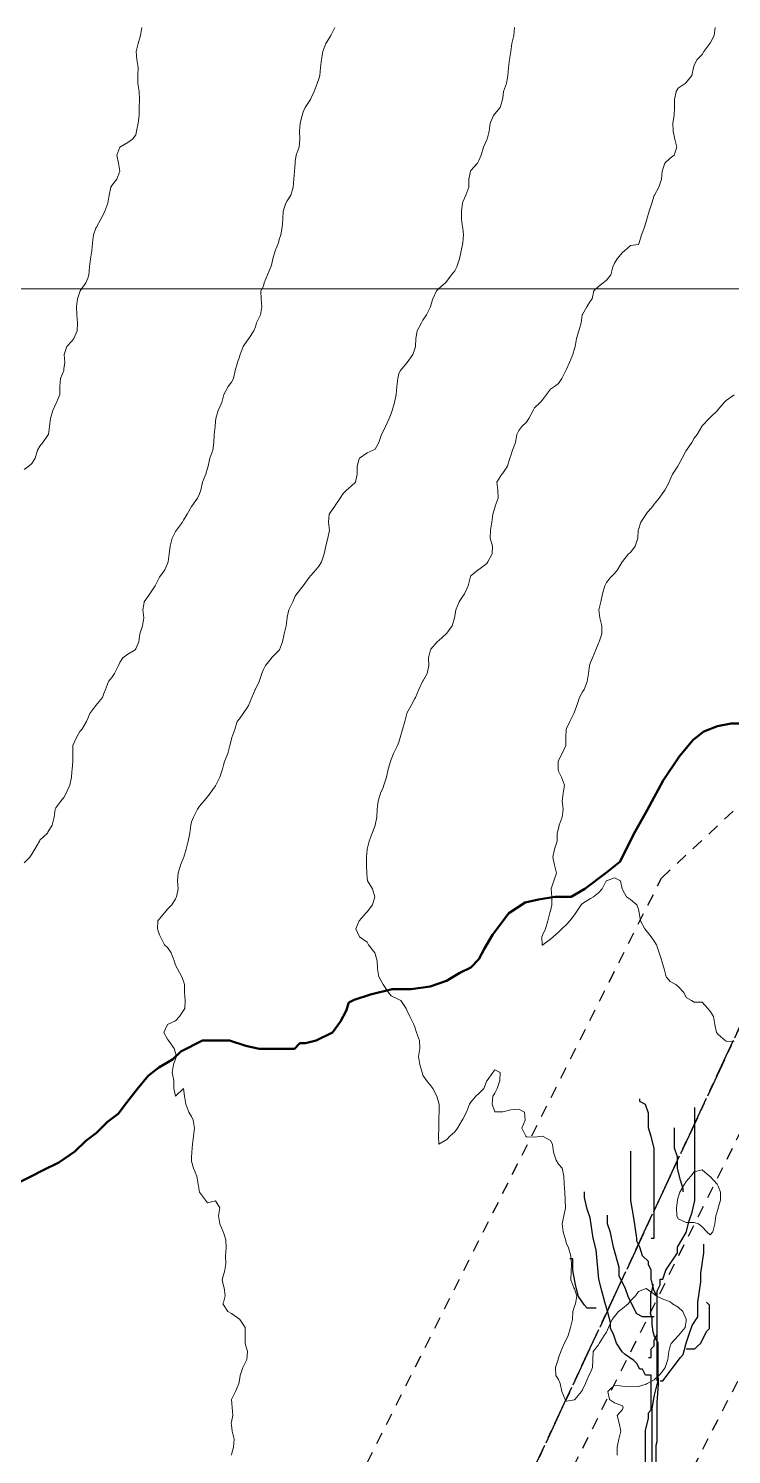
# Model space of a CAD drawing. Header units: centimetres. Extents: x 0 to 642158, y -847 to 649707.
# Drawn here: x 616897 to 616941.1, y 621314.3 to 621403.7 of the extents above; entities that cross this region are included whole.
import ezdxf

# ---------------------------------------------------------------- set-up
doc = ezdxf.new("R2010")
doc.units = ezdxf.units.CM
doc.header["$MEASUREMENT"] = 0
doc.linetypes.add('CENTERX2', pattern=[4, 2.5, -0.5, 0.5, -0.5])
doc.linetypes.add('JIS_02_0.7', pattern=[1.35, 0.75, -0.6])
for name, color, linetype, lineweight in [('MEV_grille', 254, 'Continuous', 9), ('MEV_layout inondation', 5, 'Continuous', 15), ('MEV_vegetal_V', 7, 'Continuous', 25), ('WAL_parcellaire agricole', 7, 'JIS_02_0.7', 25), ('WAL_topographie 0.5', 253, 'Continuous', 20)]:
    doc.layers.add(name, color=color, linetype=linetype, lineweight=lineweight)
doc.layers.add('SPW_parcellaire cadastral', color=7, linetype='CENTERX2', lineweight=25, true_color=0xff0542)
picture_1 = doc.add_image_def('image2.png', size_in_pixel=(6614, 11023))

# ---------------------------------------------------------------- blocks, each defined once
blk = doc.blocks.new('legende vegetal')
at = {"layer": 'MEV_vegetal_V'}
for points in [[(616935.964, 621327.654), (616936.146, 621327.654), (616936.146, 621333.306), (616935.964, 621334.035), (616935.782, 621334.582), (616935.782, 621335.493), (616935.599, 621336.04), (616935.235, 621336.222), (616935.235, 621336.405)], [(616935.782, 621320.179), (616935.964, 621320.179), (616935.964, 621320.726), (616936.146, 621320.908), (616936.146, 621321.273), (616936.329, 621321.638), (616936.329, 621324.372), (616936.511, 621324.737), (616936.511, 621325.101), (616936.694, 621325.101), (616936.876, 621325.649), (616937.605, 621326.742), (616937.605, 621327.107), (616938.153, 621328.018), (616938.335, 621328.748), (616938.517, 621329.295), (616938.7, 621330.024), (616938.7, 621335.858)], [(616937.97, 621330.571), (616937.97, 621330.753), (616937.788, 621331.3), (616937.605, 621332.029), (616937.605, 621332.759), (616937.423, 621333.306), (616937.423, 621334.582)], [(616936.329, 621318.72), (616936.329, 621324.008), (616936.146, 621324.372), (616935.964, 621325.101), (616935.964, 621325.649), (616935.782, 621326.013), (616935.782, 621326.195), (616935.417, 621326.56), (616935.235, 621327.107), (616935.052, 621327.472), (616935.052, 621327.654), (616934.87, 621328.93), (616934.687, 621330.024), (616934.687, 621333.123)], [(616935.599, 621311.792), (616935.599, 621315.621), (616935.782, 621316.351), (616935.782, 621316.715), (616935.964, 621316.897), (616935.964, 621319.085), (616935.599, 621319.085), (616935.417, 621319.449), (616935.235, 621319.449), (616935.052, 621319.815), (616934.87, 621319.997), (616934.323, 621320.361), (616934.14, 621320.544), (616933.776, 621321.09), (616933.593, 621321.638), (616933.41, 621322.002), (616933.41, 621322.367), (616933.229, 621323.096), (616933.046, 621323.643), (616932.863, 621324.372), (616932.681, 621325.101), (616932.499, 621326.924), (616932.316, 621327.654), (616932.134, 621328.93), (616931.951, 621329.477), (616931.77, 621330.206), (616931.77, 621330.571)], [(616936.146, 621322.731), (616935.417, 621322.731), (616935.052, 621322.914), (616934.87, 621323.278), (616934.505, 621324.008), (616934.323, 621324.554), (616933.958, 621325.284), (616933.958, 621325.831), (616933.593, 621327.107), (616933.41, 621328.018), (616933.229, 621328.565), (616933.229, 621329.113)], [(616936.511, 621318.72), (616936.694, 621318.72), (616937.788, 621320.179), (616937.97, 621320.361), (616938.153, 621321.09), (616938.335, 621321.638), (616938.517, 621322.185), (616938.882, 621322.731), (616938.882, 621323.643), (616939.064, 621324.919), (616939.064, 621325.466), (616939.247, 621326.742), (616939.247, 621327.289)], [(616932.499, 621323.278), (616931.951, 621323.278), (616931.77, 621323.461), (616931.404, 621324.008), (616931.222, 621324.737), (616931.04, 621325.649), (616931.04, 621326.378), (616930.857, 621326.378)], [(616936.011, 621309.612), (616936.011, 621316.97), (616936.088, 621317.353), (616936.165, 621317.813), (616936.395, 621318.732), (616936.395, 621321.108), (616936.165, 621321.491), (616936.088, 621321.798), (616936.011, 621322.258), (616936.011, 621322.641), (616935.935, 621322.871), (616935.935, 621324.173), (616936.011, 621324.404), (616936.088, 621324.71), (616936.088, 621324.787)], [(616938.153, 621320.726), (616938.7, 621320.726), (616938.882, 621320.908), (616939.064, 621321.09), (616939.43, 621321.82), (616939.611, 621322.002), (616939.611, 621323.461), (616939.43, 621323.643)], [(616936.395, 621318.886), (616936.395, 621318.502), (616936.319, 621317.353), (616936.319, 621314.9), (616936.242, 621314.671), (616936.242, 621312.141), (616936.319, 621311.835), (616936.395, 621311.605), (616936.471, 621311.375), (616936.471, 621310.532), (616936.395, 621310.302), (616936.395, 621309.842), (616936.319, 621309.612)]]:
    blk.add_lwpolyline(points, dxfattribs=at)
blk = doc.blocks.new('*U114')
at = {"layer": 'MEV_grille', "transparency": 33554687}
blk.add_lwpolyline([(-1338.461, 0), (1338.461, 0)], dxfattribs=at)
blk = doc.blocks.new('*U115')
at = {"layer": 'MEV_grille', "color": 0, "linetype": 'ByBlock', "lineweight": -2, "transparency": 16777216}
blk.add_blockref('*U114', (0, -1000), dxfattribs=at)

msp = doc.modelspace()

# ---------------------------------------------------------------- linework, layer by layer
at = {"layer": 'MEV_layout inondation', "lineweight": 50}
msp.add_lwpolyline([(616896.543, 621331.413), (616897.222, 621331.753), (616897.902, 621332.093), (616898.922, 621332.603), (616899.941, 621333.282), (616900.621, 621333.962), (616901.301, 621334.471), (616901.98, 621335.151), (616902.66, 621335.66), (616903.17, 621336.34), (616903.849, 621337.189), (616904.529, 621338.039), (616905.209, 621338.548), (616906.059, 621339.058), (616906.568, 621339.567), (616907.928, 621340.247), (616909.627, 621340.247), (616910.647, 621339.907), (616911.496, 621339.737), (616913.705, 621339.737), (616914.045, 621340.077), (616914.385, 621340.077), (616915.065, 621340.247), (616916.084, 621340.757), (616916.594, 621341.436), (616916.934, 621342.115), (616917.104, 621342.625), (616917.444, 621342.795), (616918.463, 621343.135), (616919.823, 621343.475), (616921.012, 621343.475), (616922.201, 621343.645), (616923.221, 621343.984), (616924.071, 621344.494), (616924.75, 621344.834), (616925.26, 621345.343), (616925.6, 621346.023), (616926.11, 621346.872), (616927.13, 621348.231), (616928.149, 621348.911), (616928.999, 621349.081), (616930.018, 621349.25), (616931.038, 621349.25), (616931.887, 621349.76), (616933.247, 621350.779), (616934.096, 621351.459), (616934.606, 621352.478), (616934.946, 621353.157), (616935.796, 621354.686), (616936.815, 621356.555), (616937.835, 621358.084), (616938.684, 621359.103), (616939.364, 621359.613), (616940.214, 621359.953), (616941.063, 621360.123), (616942.592, 621360.123)], dxfattribs=at)
at = {"layer": 'SPW_parcellaire cadastral'}
for points in [[(616961.682, 621561.505), (616957.161, 621536.964), (616965.501, 621523.284), (616971.233, 621514.366), (616974.374, 621509.591), (616975.304, 621510.352), (616983.527, 621516.007), (616989.386, 621518.755), (617051.624, 621539.157), (617050.488, 621531.376), (617066.617, 621465.843), (617068.014, 621447.174), (617068.141, 621431.299), (617065.63, 621389.514), (617029.25, 621381.354), (616971.753, 621365.049), (616944.019, 621346.288), (616891.176, 621232.847)], [(616985.886, 621207.147), (616906.418, 621183.133), (616891.176, 621232.847), (616944.019, 621346.288), (616985.886, 621207.147)]]:
    msp.add_lwpolyline(points, dxfattribs=at)
at = {"layer": 'WAL_parcellaire agricole'}
for points in [[(617074.99, 621405.826), (617079.477, 621394.729), (617028.48, 621376.724), (616977.982, 621361.385), (616955.316, 621352.215), (616947.151, 621345.548), (616890.498, 621232.042), (616879.673, 621242.435), (616887.281, 621252.278), (616936.702, 621350.426), (616951.649, 621364.432), (616973.557, 621372.595), (617074.99, 621405.826)], [(616895.475, 621229.376), (616956.531, 621348.168), (616997.029, 621362.172), (617014.885, 621368.246), (617066.24, 621384.966), (617081.824, 621276.897)]]:
    msp.add_lwpolyline(points, dxfattribs=at)
at = {"layer": 'WAL_topographie 0.5'}
for points in [[(616916.235, 621403.75), (616915.973, 621403.25), (616915.75, 621402.888), (616915.663, 621402.75), (616915.473, 621402.25), (616915.399, 621401.75), (616915.339, 621401.25), (616915.288, 621400.75), (616915.25, 621400.607), (616915.131, 621400.25), (616914.94, 621399.75), (616914.75, 621399.35), (616914.713, 621399.25), (616914.379, 621398.75), (616914.25, 621398.464), (616914.179, 621398.25), (616914.055, 621397.75), (616914.006, 621397.25), (616914.042, 621396.75), (616913.984, 621396.25), (616913.813, 621395.75), (616913.75, 621395.361), (616913.733, 621395.25), (616913.693, 621394.75), (616913.65, 621394.25), (616913.617, 621393.75), (616913.466, 621393.25), (616913.25, 621392.885), (616913.158, 621392.75), (616912.987, 621392.25), (616912.972, 621391.75), (616912.926, 621391.25), (616912.84, 621390.75), (616912.75, 621390.458), (616912.689, 621390.25), (616912.495, 621389.75), (616912.352, 621389.25), (616912.25, 621388.865), (616912.216, 621388.75), (616912.01, 621388.25), (616911.801, 621387.75), (616911.75, 621387.542), (616911.598, 621387.25), (616911.602, 621386.75), (616911.645, 621386.25), (616911.567, 621385.75), (616911.327, 621385.25), (616911.25, 621385), (616911.143, 621384.75), (616910.845, 621384.25), (616910.75, 621384.155), (616910.492, 621383.75), (616910.297, 621383.25), (616910.25, 621383.113), (616910.139, 621382.75), (616909.993, 621382.25), (616909.872, 621381.75), (616909.75, 621381.523), (616909.536, 621381.25), (616909.276, 621380.75), (616909.25, 621380.659), (616909.143, 621380.25), (616908.921, 621379.75), (616908.773, 621379.25), (616908.75, 621379.05), (616908.725, 621378.75), (616908.673, 621378.25), (616908.653, 621377.75), (616908.575, 621377.25), (616908.397, 621376.75), (616908.286, 621376.25), (616908.25, 621376.125), (616908.143, 621375.75), (616907.94, 621375.25), (616907.839, 621374.75), (616907.75, 621374.515), (616907.621, 621374.25), (616907.265, 621373.75), (616907.25, 621373.727), (616906.974, 621373.25), (616906.75, 621372.88), (616906.679, 621372.75), (616906.313, 621372.25), (616906.25, 621372.164), (616906.024, 621371.75), (616905.902, 621371.25), (616905.848, 621370.75), (616905.775, 621370.25), (616905.75, 621370.15), (616905.579, 621369.75), (616905.25, 621369.29), (616905.223, 621369.25), (616904.966, 621368.75), (616904.75, 621368.433), (616904.628, 621368.25), (616904.284, 621367.75), (616904.25, 621367.583), (616904.194, 621367.25), (616904.25, 621366.75), (616904.25, 621366.75), (616904.25, 621366.75), (616904.168, 621366.25), (616904.006, 621365.75), (616903.941, 621365.25), (616903.75, 621364.8), (616903.708, 621364.75), (616903.25, 621364.475), (616902.94, 621364.25), (616902.75, 621363.944), (616902.679, 621363.75), (616902.41, 621363.25), (616902.25, 621363.016), (616902.052, 621362.75), (616901.85, 621362.25), (616901.75, 621362), (616901.658, 621361.75), (616901.25, 621361.25), (616901.25, 621361.25), (616900.872, 621360.75), (616900.75, 621360.438), (616900.656, 621360.25), (616900.367, 621359.75), (616900.25, 621359.62), (616900.033, 621359.25), (616899.812, 621358.75), (616899.807, 621358.25), (616899.816, 621357.75), (616899.761, 621357.25), (616899.75, 621357.083), (616899.726, 621356.75), (616899.612, 621356.25), (616899.396, 621355.75), (616899.25, 621355.491), (616899.047, 621355.25), (616898.75, 621354.837), (616898.703, 621354.75), (616898.632, 621354.25), (616898.508, 621353.75), (616898.25, 621353.306), (616898.215, 621353.25), (616897.75, 621352.8), (616897.71, 621352.75), (616897.423, 621352.25), (616897.25, 621351.923), (616897.109, 621351.75), (616896.75, 621351.379)], [(616904.127, 621403.75), (616904.044, 621403.25), (616903.912, 621402.75), (616903.779, 621402.25), (616903.814, 621401.75), (616903.901, 621401.25), (616903.879, 621400.75), (616903.875, 621400.25), (616903.969, 621399.75), (616903.994, 621399.25), (616903.971, 621398.75), (616903.956, 621398.25), (616903.902, 621397.75), (616903.798, 621397.25), (616903.75, 621397.022), (616903.55, 621396.75), (616903.25, 621396.546), (616902.75, 621396.25), (616902.75, 621396.25), (616902.567, 621395.75), (616902.664, 621395.25), (616902.75, 621394.75), (616902.75, 621394.75), (616902.75, 621394.75), (616902.563, 621394.25), (616902.25, 621393.855), (616902.194, 621393.75), (616902.091, 621393.25), (616902.005, 621392.75), (616901.82, 621392.25), (616901.75, 621392.092), (616901.564, 621391.75), (616901.283, 621391.25), (616901.25, 621391.187), (616901.101, 621390.75), (616901.04, 621390.25), (616901, 621389.75), (616900.917, 621389.25), (616900.844, 621388.75), (616900.815, 621388.25), (616900.75, 621388.05), (616900.618, 621387.75), (616900.279, 621387.25), (616900.25, 621387.183), (616900.109, 621386.75), (616900.042, 621386.25), (616900.054, 621385.75), (616900.11, 621385.25), (616900.075, 621384.75), (616899.871, 621384.25), (616899.75, 621384.102), (616899.433, 621383.75), (616899.263, 621383.25), (616899.301, 621382.75), (616899.25, 621382.35), (616899.238, 621382.25), (616899.034, 621381.75), (616898.993, 621381.25), (616899, 621380.75), (616898.78, 621380.25), (616898.75, 621380.167), (616898.558, 621379.75), (616898.417, 621379.25), (616898.338, 621378.75), (616898.286, 621378.25), (616898.25, 621378.19), (616897.926, 621377.75), (616897.75, 621377.51), (616897.588, 621377.25), (616897.441, 621376.75), (616897.25, 621376.425), (616897.056, 621376.25), (616896.75, 621376.046)], [(616927.494, 621403.75), (616927.447, 621403.25), (616927.331, 621402.75), (616927.25, 621402.25), (616927.25, 621402.25), (616927.175, 621401.75), (616927.112, 621401.25), (616927.08, 621400.75), (616926.995, 621400.25), (616926.8, 621399.75), (616926.75, 621399.35), (616926.729, 621399.25), (616926.583, 621398.75), (616926.25, 621398.35), (616926.167, 621398.25), (616925.969, 621397.75), (616925.903, 621397.25), (616925.773, 621396.75), (616925.75, 621396.708), (616925.546, 621396.25), (616925.407, 621395.75), (616925.25, 621395.41), (616925.163, 621395.25), (616924.75, 621394.787), (616924.728, 621394.75), (616924.631, 621394.25), (616924.627, 621393.75), (616924.447, 621393.25), (616924.25, 621392.821), (616924.22, 621392.75), (616924.16, 621392.25), (616924.165, 621391.75), (616924.24, 621391.25), (616924.25, 621391.187), (616924.299, 621390.75), (616924.25, 621390.25), (616924.25, 621390.25), (616924.145, 621389.75), (616924.048, 621389.25), (616923.883, 621388.75), (616923.75, 621388.5), (616923.54, 621388.25), (616923.25, 621387.859), (616923.154, 621387.75), (616922.75, 621387.4), (616922.595, 621387.25), (616922.372, 621386.75), (616922.25, 621386.341), (616922.221, 621386.25), (616921.975, 621385.75), (616921.75, 621385.404), (616921.665, 621385.25), (616921.394, 621384.75), (616921.301, 621384.25), (616921.291, 621383.75), (616921.25, 621383.613), (616921.112, 621383.25), (616920.764, 621382.75), (616920.75, 621382.732), (616920.341, 621382.25), (616920.25, 621382.063), (616920.168, 621381.75), (616920.111, 621381.25), (616920.063, 621380.75), (616919.962, 621380.25), (616919.816, 621379.75), (616919.75, 621379.568), (616919.631, 621379.25), (616919.408, 621378.75), (616919.25, 621378.429), (616919.154, 621378.25), (616918.986, 621377.75), (616918.75, 621377.319), (616918.625, 621377.25), (616918.25, 621377.096), (616917.768, 621376.75), (616917.75, 621376.714), (616917.627, 621376.25), (616917.635, 621375.75), (616917.519, 621375.25), (616917.25, 621375), (616916.958, 621374.75), (616916.75, 621374.533), (616916.559, 621374.25), (616916.25, 621373.794), (616916.222, 621373.75), (616915.875, 621373.25), (616915.839, 621372.75), (616915.886, 621372.25), (616915.789, 621371.75), (616915.75, 621371.594), (616915.655, 621371.25), (616915.552, 621370.75), (616915.387, 621370.25), (616915.25, 621370.017), (616915.034, 621369.75), (616914.75, 621369.432), (616914.607, 621369.25), (616914.25, 621368.75), (616914.25, 621368.75), (616913.847, 621368.25), (616913.75, 621368.11), (616913.592, 621367.75), (616913.35, 621367.25), (616913.25, 621366.8), (616913.241, 621366.75), (616913.185, 621366.25), (616913.058, 621365.75), (616912.94, 621365.25), (616912.761, 621364.75), (616912.75, 621364.73), (616912.27, 621364.25), (616912.25, 621364.226), (616911.88, 621363.75), (616911.75, 621363.5), (616911.662, 621363.25), (616911.482, 621362.75), (616911.25, 621362.275), (616911.241, 621362.25), (616911.029, 621361.75), (616910.808, 621361.25), (616910.75, 621361.146), (616910.476, 621360.75), (616910.25, 621360.422), (616910.118, 621360.25), (616909.964, 621359.75), (616909.783, 621359.25), (616909.75, 621359.143), (616909.658, 621358.75), (616909.513, 621358.25), (616909.323, 621357.75), (616909.25, 621357.515), (616909.179, 621357.25), (616909.017, 621356.75), (616908.77, 621356.25), (616908.75, 621356.218), (616908.413, 621355.75), (616908.25, 621355.517), (616908.021, 621355.25), (616907.75, 621354.944), (616907.628, 621354.75), (616907.366, 621354.25), (616907.25, 621353.956), (616907.2, 621353.75), (616907.144, 621353.25), (616907.042, 621352.75), (616906.913, 621352.25), (616906.772, 621351.75), (616906.75, 621351.71), (616906.555, 621351.25), (616906.409, 621350.75), (616906.379, 621350.25), (616906.402, 621349.75), (616906.313, 621349.25), (616906.25, 621349.125), (616906.007, 621348.75), (616905.75, 621348.478), (616905.55, 621348.25), (616905.25, 621347.875), (616905.145, 621347.75), (616905.121, 621347.25), (616905.25, 621346.875), (616905.313, 621346.75), (616905.555, 621346.25), (616905.75, 621346.075), (616905.967, 621345.75), (616906.153, 621345.25), (616906.25, 621344.977), (616906.364, 621344.75), (616906.645, 621344.25), (616906.75, 621343.964), (616906.81, 621343.75), (616906.804, 621343.25), (616906.842, 621342.75), (616906.827, 621342.25), (616906.75, 621342.125), (616906.489, 621341.75), (616906.25, 621341.475), (616905.75, 621341.25), (616905.75, 621341.25), (616905.511, 621340.75), (616905.75, 621340.327), (616905.806, 621340.25), (616906.17, 621339.75), (616906.25, 621339.464), (616906.315, 621339.25), (616906.25, 621339.1), (616906.11, 621338.75), (616906.024, 621338.25), (616906.144, 621337.75), (616906.136, 621337.25), (616906.25, 621336.75), (616906.75, 621337.25), (616906.75, 621337.25), (616906.75, 621337.25), (616906.813, 621336.75), (616906.898, 621336.25), (616907.07, 621335.75), (616907.25, 621335.485), (616907.353, 621335.25), (616907.429, 621334.75), (616907.362, 621334.25), (616907.317, 621333.75), (616907.272, 621333.25), (616907.25, 621332.917), (616907.237, 621332.75), (616907.25, 621332.694), (616907.361, 621332.25), (616907.573, 621331.75), (616907.673, 621331.25), (616907.75, 621330.75), (616907.75, 621330.75), (616908.113, 621330.25), (616908.25, 621330.062), (616908.75, 621330.208), (616909.025, 621329.75), (616908.93, 621329.25), (616909.028, 621328.75), (616909.239, 621328.25), (616909.25, 621328.222), (616909.402, 621327.75), (616909.409, 621327.25), (616909.383, 621326.75), (616909.397, 621326.25), (616909.309, 621325.75), (616909.25, 621325.55), (616909.173, 621325.25), (616909.25, 621324.875), (616909.292, 621324.75), (616909.35, 621324.25), (616909.25, 621323.833), (616909.217, 621323.75), (616909.25, 621323.679), (616909.523, 621323.25), (616909.75, 621323.136), (616910.25, 621322.772), (616910.27, 621322.75), (616910.607, 621322.25), (616910.603, 621321.75), (616910.599, 621321.25), (616910.75, 621320.75), (616910.75, 621320.75), (616910.75, 621320.75), (616910.721, 621320.25), (616910.463, 621319.75), (616910.294, 621319.25), (616910.25, 621318.964), (616910.216, 621318.75), (616910, 621318.25), (616909.75, 621317.75), (616909.788, 621317.25), (616909.831, 621316.75), (616909.75, 621316.333), (616909.735, 621316.25), (616909.75, 621316.125), (616909.792, 621315.75), (616909.914, 621315.25), (616909.88, 621314.75), (616909.75, 621314.3), (616909.725, 621314.25)], [(616940.057, 621403.75), (616940, 621403.25), (616939.75, 621402.776), (616939.727, 621402.75), (616939.35, 621402.25), (616939.25, 621402.073), (616938.945, 621401.75), (616938.75, 621401.4), (616938.703, 621401.25), (616938.61, 621400.75), (616938.25, 621400.3), (616938.187, 621400.25), (616937.75, 621399.946), (616937.614, 621399.75), (616937.517, 621399.25), (616937.522, 621398.75), (616937.489, 621398.25), (616937.417, 621397.75), (616937.436, 621397.25), (616937.533, 621396.75), (616937.664, 621396.25), (616937.485, 621395.75), (616937.25, 621395.568), (616936.9, 621395.25), (616936.75, 621394.75), (616936.75, 621394.75), (616936.706, 621394.25), (616936.528, 621393.75), (616936.261, 621393.25), (616936.25, 621393.224), (616936.086, 621392.75), (616935.93, 621392.25), (616935.779, 621391.75), (616935.75, 621391.596), (616935.64, 621391.25), (616935.439, 621390.75), (616935.297, 621390.25), (616935.25, 621390.155), (616934.75, 621390.096), (616934.375, 621389.75), (616934.25, 621389.656), (616933.925, 621389.25), (616933.75, 621388.981), (616933.643, 621388.75), (616933.521, 621388.25), (616933.25, 621387.908), (616933.05, 621387.75), (616932.75, 621387.525), (616932.46, 621387.25), (616932.354, 621386.75), (616932.25, 621386.631), (616932.021, 621386.25), (616931.75, 621385.775), (616931.738, 621385.75), (616931.675, 621385.25), (616931.519, 621384.75), (616931.377, 621384.25), (616931.281, 621383.75), (616931.25, 621383.635), (616931.139, 621383.25), (616930.935, 621382.75), (616930.75, 621382.345), (616930.706, 621382.25), (616930.45, 621381.75), (616930.25, 621381.44), (616929.988, 621381.25), (616929.75, 621381.089), (616929.488, 621380.75), (616929.25, 621380.422), (616929.107, 621380.25), (616928.75, 621379.903), (616928.658, 621379.75), (616928.384, 621379.25), (616928.25, 621379.016), (616927.946, 621378.75), (616927.75, 621378.488), (616927.636, 621378.25), (616927.553, 621377.75), (616927.359, 621377.25), (616927.25, 621376.932), (616927.202, 621376.75), (616927.06, 621376.25), (616926.75, 621375.819), (616926.686, 621375.75), (616926.381, 621375.25), (616926.446, 621374.75), (616926.468, 621374.25), (616926.279, 621373.75), (616926.25, 621373.65), (616926.136, 621373.25), (616926.074, 621372.75), (616925.976, 621372.25), (616925.972, 621371.75), (616926.106, 621371.25), (616926.091, 621370.75), (616925.815, 621370.25), (616925.75, 621370.153), (616925.25, 621369.769), (616925.214, 621369.75), (616924.75, 621369.389), (616924.705, 621369.25), (616924.576, 621368.75), (616924.357, 621368.25), (616924.25, 621368.103), (616924.013, 621367.75), (616923.816, 621367.25), (616923.75, 621366.857), (616923.732, 621366.75), (616923.574, 621366.25), (616923.25, 621365.781), (616923.213, 621365.75), (616922.75, 621365.337), (616922.645, 621365.25), (616922.25, 621364.781), (616922.229, 621364.75), (616922.101, 621364.25), (616922.11, 621363.75), (616922.01, 621363.25), (616921.75, 621362.786), (616921.731, 621362.75), (616921.488, 621362.25), (616921.275, 621361.75), (616921.25, 621361.696), (616921.014, 621361.25), (616920.75, 621360.767), (616920.74, 621360.75), (616920.615, 621360.25), (616920.476, 621359.75), (616920.333, 621359.25), (616920.25, 621358.956), (616920.153, 621358.75), (616919.898, 621358.25), (616919.75, 621357.868), (616919.712, 621357.75), (616919.567, 621357.25), (616919.458, 621356.75), (616919.306, 621356.25), (616919.25, 621356.12), (616919.101, 621355.75), (616918.935, 621355.25), (616918.875, 621354.75), (616918.869, 621354.25), (616918.763, 621353.75), (616918.75, 621353.719), (616918.571, 621353.25), (616918.389, 621352.75), (616918.25, 621352.25), (616918.25, 621352.25), (616918.204, 621351.75), (616918.214, 621351.25), (616918.225, 621350.75), (616918.25, 621350.45), (616918.286, 621350.25), (616918.59, 621349.75), (616918.733, 621349.25), (616918.589, 621348.75), (616918.25, 621348.318), (616918.185, 621348.25), (616917.75, 621347.75), (616917.75, 621347.75), (616917.554, 621347.25), (616917.75, 621346.8), (616917.778, 621346.75), (616918.25, 621346.41), (616918.345, 621346.25), (616918.727, 621345.75), (616918.75, 621345.691), (616918.886, 621345.25), (616918.898, 621344.75), (616918.99, 621344.25), (616919.25, 621343.75), (616919.25, 621343.75), (616919.583, 621343.25), (616919.75, 621343.05), (616920.25, 621342.813), (616920.355, 621342.75), (616920.708, 621342.25), (616920.75, 621342.159), (616920.93, 621341.75), (616921.181, 621341.25), (616921.25, 621341.083), (616921.353, 621340.75), (616921.534, 621340.25), (616921.559, 621339.75), (616921.48, 621339.25), (616921.55, 621338.75), (616921.696, 621338.25), (616921.75, 621338.083), (616921.967, 621337.75), (616922.25, 621337.408), (616922.37, 621337.25), (616922.619, 621336.75), (616922.75, 621336.321), (616922.764, 621336.25), (616922.767, 621335.75), (616922.75, 621335.417), (616922.74, 621335.25), (616922.742, 621334.75), (616922.726, 621334.25), (616922.75, 621333.75), (616923.25, 621334.034), (616923.44, 621334.25), (616923.75, 621334.524), (616923.926, 621334.75), (616924.214, 621335.25), (616924.25, 621335.311), (616924.475, 621335.75), (616924.666, 621336.25), (616924.75, 621336.383), (616925.063, 621336.75), (616925.25, 621336.925), (616925.571, 621337.25), (616925.75, 621337.722), (616925.77, 621337.75), (616926.126, 621338.25), (616926.25, 621338.412), (616926.597, 621338.25), (616926.577, 621337.75), (616926.4, 621337.25), (616926.25, 621336.95), (616926.129, 621336.75), (616926.086, 621336.25), (616926.25, 621335.774), (616926.75, 621335.787), (616927.25, 621335.903), (616927.75, 621335.935), (616928.107, 621335.75), (616928.167, 621335.25), (616927.938, 621334.75), (616928.2, 621334.25), (616928.25, 621334.212), (616928.75, 621334.19), (616929.25, 621334.25), (616929.25, 621334.25), (616929.25, 621334.25), (616929.75, 621333.985), (616929.861, 621333.75), (616929.924, 621333.25), (616930.107, 621332.75), (616930.25, 621332.5), (616930.481, 621332.25), (616930.583, 621331.75), (616930.6, 621331.25), (616930.642, 621330.75), (616930.674, 621330.25), (616930.687, 621329.75), (616930.587, 621329.25), (616930.485, 621328.75), (616930.542, 621328.25), (616930.675, 621327.75), (616930.75, 621327.531), (616930.875, 621327.25), (616931.026, 621326.75), (616931.056, 621326.25), (616931.039, 621325.75), (616931.028, 621325.25), (616931.2, 621324.75), (616931.25, 621324.673), (616931.395, 621324.25), (616931.309, 621323.75), (616931.25, 621323.596), (616931.148, 621323.25), (616931.115, 621322.75), (616931, 621322.25), (616930.856, 621321.75), (616930.75, 621321.517), (616930.607, 621321.25), (616930.398, 621320.75), (616930.25, 621320.35), (616930.227, 621320.25), (616930.064, 621319.75), (616930.076, 621319.25), (616930.25, 621319), (616930.353, 621318.75), (616930.459, 621318.25), (616930.667, 621317.75), (616930.75, 621317.641), (616931.25, 621317.727), (616931.267, 621317.75), (616931.686, 621318.25), (616931.75, 621318.359), (616931.942, 621318.75), (616932.148, 621319.25), (616932.25, 621319.437), (616932.375, 621319.75), (616932.395, 621320.25), (616932.429, 621320.75), (616932.75, 621321.169), (616932.792, 621321.25), (616933.107, 621321.75), (616933.25, 621321.958), (616933.38, 621322.25), (616933.617, 621322.75), (616933.75, 621322.95), (616934.016, 621323.25), (616934.25, 621323.451), (616934.608, 621323.75), (616934.75, 621323.924), (616935.07, 621324.25), (616935.25, 621324.523), (616935.75, 621324.694), (616936.25, 621324.347), (616936.37, 621324.25), (616936.75, 621324.052), (616937.25, 621323.86), (616937.4, 621323.75), (616937.75, 621323.534), (616938.028, 621323.25), (616938.25, 621322.772), (616938.257, 621322.75), (616938.25, 621322.683), (616938.193, 621322.25), (616937.761, 621321.75), (616937.75, 621321.74), (616937.301, 621321.25), (616937.25, 621321.093), (616937.167, 621320.75), (616937.094, 621320.25), (616936.926, 621319.75), (616936.75, 621319.471), (616936.531, 621319.25), (616936.25, 621318.982), (616935.795, 621318.75), (616935.75, 621318.702), (616935.25, 621318.548), (616934.75, 621318.547), (616934.25, 621318.583), (616933.75, 621318.639), (616933.33, 621318.25), (616933.432, 621317.75), (616933.75, 621317.531), (616934.25, 621317.344), (616934.289, 621317.25), (616934.25, 621317.125), (616933.929, 621316.75), (616934.057, 621316.25), (616934.159, 621315.75), (616934.023, 621315.25), (616933.924, 621314.75), (616933.931, 621314.25)], [(616941.25, 621380.734), (616940.75, 621380.383), (616940.629, 621380.25), (616940.25, 621379.804), (616940.209, 621379.75), (616939.75, 621379.303), (616939.696, 621379.25), (616939.25, 621378.792), (616939.219, 621378.75), (616938.935, 621378.25), (616938.75, 621378.014), (616938.592, 621377.75), (616938.258, 621377.25), (616938.25, 621377.236), (616938, 621376.75), (616937.75, 621376.291), (616937.715, 621376.25), (616937.393, 621375.75), (616937.25, 621375.417), (616937.174, 621375.25), (616936.92, 621374.75), (616936.75, 621374.521), (616936.552, 621374.25), (616936.25, 621373.878), (616936.161, 621373.75), (616935.75, 621373.261), (616935.741, 621373.25), (616935.413, 621372.75), (616935.25, 621372.279), (616935.242, 621372.25), (616935.212, 621371.75), (616935.048, 621371.25), (616934.75, 621370.838), (616934.643, 621370.75), (616934.25, 621370.272), (616934.236, 621370.25), (616933.94, 621369.75), (616933.75, 621369.53), (616933.491, 621369.25), (616933.25, 621368.955), (616933.15, 621368.75), (616933.013, 621368.25), (616932.901, 621367.75), (616932.779, 621367.25), (616932.842, 621366.75), (616932.969, 621366.25), (616932.952, 621365.75), (616932.787, 621365.25), (616932.75, 621365.156), (616932.579, 621364.75), (616932.368, 621364.25), (616932.25, 621363.95), (616932.196, 621363.75), (616932.127, 621363.25), (616932.044, 621362.75), (616931.845, 621362.25), (616931.75, 621362.101), (616931.567, 621361.75), (616931.385, 621361.25), (616931.25, 621360.845), (616931.217, 621360.75), (616930.966, 621360.25), (616930.75, 621359.818), (616930.724, 621359.75), (616930.714, 621359.25), (616930.706, 621358.75), (616930.47, 621358.25), (616930.25, 621357.8), (616930.229, 621357.75), (616930.219, 621357.25), (616930.25, 621357.135), (616930.429, 621356.75), (616930.625, 621356.25), (616930.536, 621355.75), (616930.47, 621355.25), (616930.529, 621354.75), (616930.478, 621354.25), (616930.293, 621353.75), (616930.25, 621353.55), (616930.159, 621353.25), (616930.159, 621352.75), (616930, 621352.25), (616929.9, 621351.75), (616929.99, 621351.25), (616930.111, 621350.75), (616929.956, 621350.25), (616929.792, 621349.75), (616929.838, 621349.25), (616929.825, 621348.75), (616929.75, 621348.375), (616929.713, 621348.25), (616929.573, 621347.75), (616929.44, 621347.25), (616929.25, 621346.85), (616929.206, 621346.75), (616929.222, 621346.25), (616929.25, 621346.226), (616929.271, 621346.25), (616929.75, 621346.595), (616929.911, 621346.75), (616930.25, 621347.042), (616930.464, 621347.25), (616930.75, 621347.515), (616930.957, 621347.75), (616931.25, 621348.129), (616931.334, 621348.25), (616931.657, 621348.75), (616931.75, 621348.835), (616932.25, 621349.146), (616932.442, 621349.25), (616932.75, 621349.509), (616932.981, 621349.75), (616933.236, 621350.25), (616933.25, 621350.263), (616933.75, 621350.451), (616934.131, 621350.25), (616934.238, 621349.75), (616934.25, 621349.708), (616934.5, 621349.25), (616934.75, 621349.088), (616935.146, 621348.75), (616935.25, 621348.477), (616935.293, 621348.25), (616935.39, 621347.75), (616935.653, 621347.25), (616935.75, 621347.145), (616936.063, 621346.75), (616936.25, 621346.485), (616936.398, 621346.25), (616936.556, 621345.75), (616936.712, 621345.25), (616936.75, 621345.15), (616936.875, 621344.75), (616937, 621344.25), (616937.25, 621343.957), (616937.59, 621343.75), (616937.75, 621343.639), (616938.091, 621343.25), (616938.25, 621342.954), (616938.571, 621342.75), (616938.75, 621342.657), (616939.25, 621342.655), (616939.604, 621342.25), (616939.75, 621342.091), (616939.953, 621341.75), (616940.034, 621341.25), (616940.141, 621340.75), (616940.25, 621340.628), (616940.69, 621340.25), (616940.75, 621340.207), (616941.25, 621340.191)], [(616939.917, 621328.25), (616939.75, 621328.067), (616939.542, 621328.25), (616939.25, 621328.566), (616939.025, 621328.75), (616938.75, 621328.846), (616938.25, 621328.848), (616937.75, 621329.07), (616937.672, 621329.25), (616937.641, 621329.75), (616937.703, 621330.25), (616937.75, 621330.42), (616937.845, 621330.75), (616938.134, 621331.25), (616938.25, 621331.417), (616938.546, 621331.75), (616938.75, 621332.016), (616939.25, 621332.15), (616939.708, 621331.75), (616939.75, 621331.719), (616940.18, 621331.25), (616940.25, 621331.127), (616940.407, 621330.75), (616940.395, 621330.25), (616940.257, 621329.75), (616940.25, 621329.721), (616940.103, 621329.25), (616940.037, 621328.75), (616939.917, 621328.25)]]:
    msp.add_lwpolyline(points, dxfattribs=at)

# ---------------------------------------------------------------- block references
at = {"layer": 'MEV_grille', "transparency": 33554687}
msp.add_blockref('*U115', (616669.481, 622387.381), dxfattribs=at)
at = {"layer": 'MEV_vegetal_V'}
msp.add_blockref('legende vegetal', (0.098, 0.193), dxfattribs=at)

# ---------------------------------------------------------------- pictures from other files: only their frames are drawn
image = msp.add_image(picture_1, insert=(616830.845, 620745.783), size_in_units=(429.466, 715.756), dxfattribs=dict(brightness=75))
image.dxf.flags = 7

doc.saveas('drawing.dxf')
